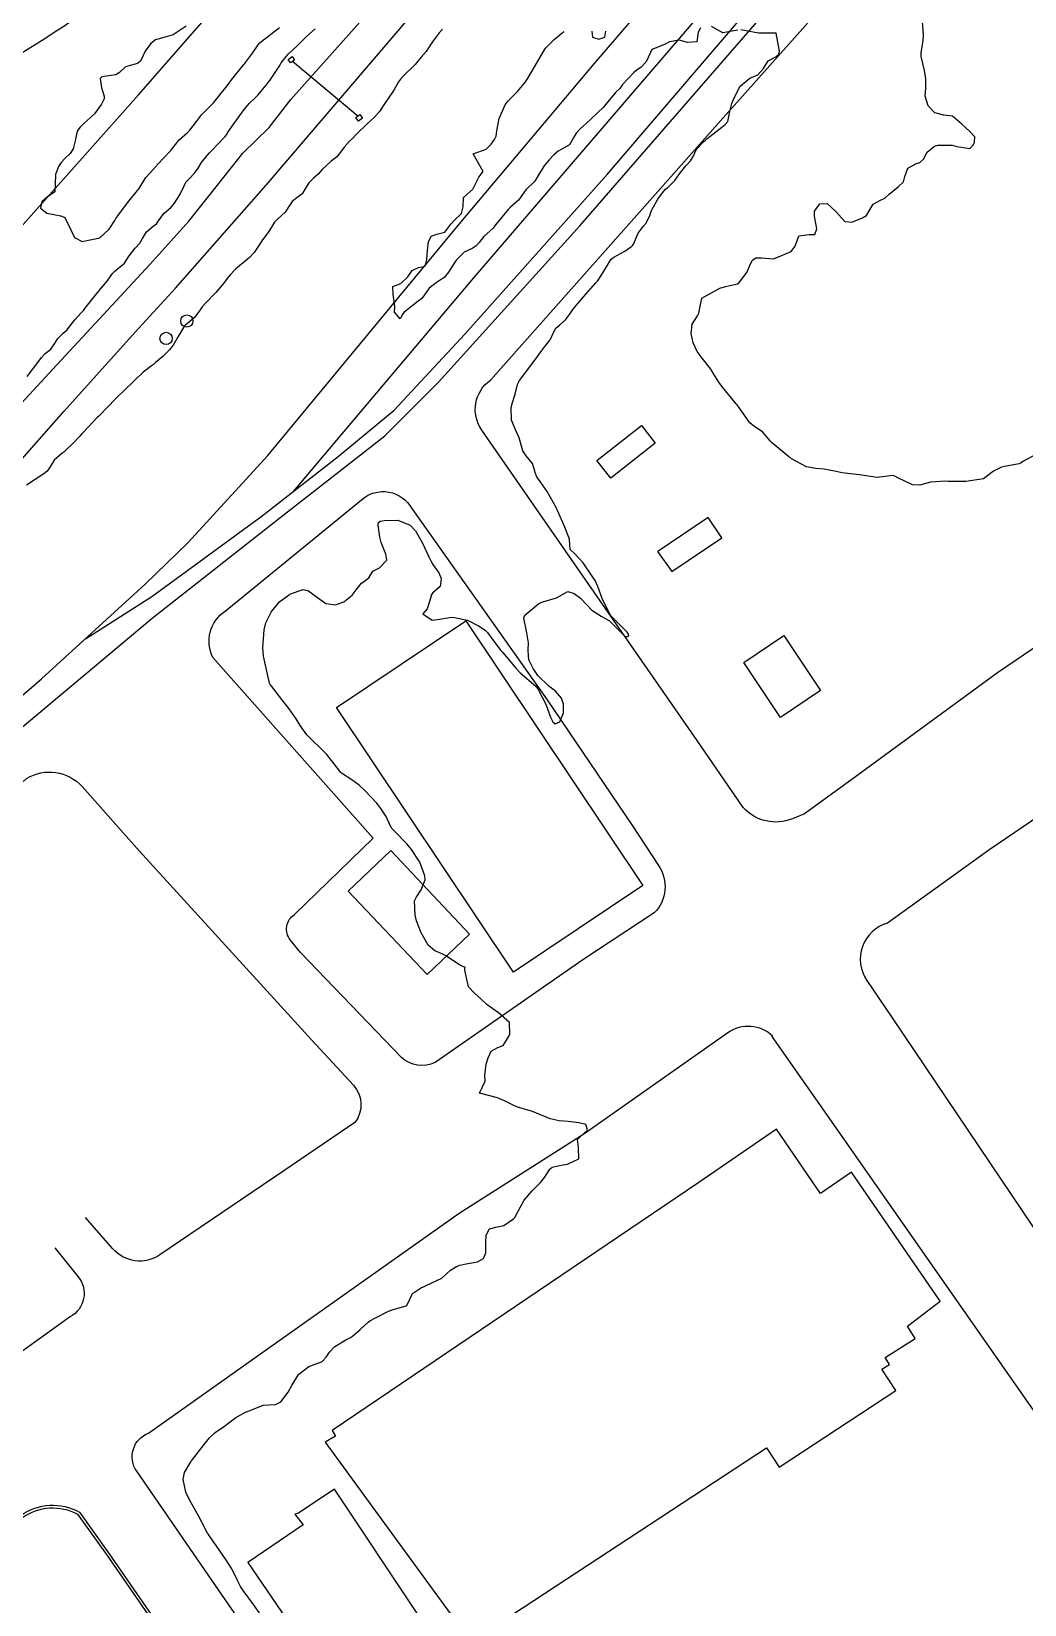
# Model space of a CAD drawing. Header units: metres. Extents: x 307586 to 320046, y 7427249 to 7434250.
# Drawn here: x 313393.6 to 313505.6, y 7432325.3 to 7432502.9 of the extents above; entities that cross this region are included whole.
import ezdxf

# ---------------------------------------------------------------- set-up
doc = ezdxf.new("R2010")
doc.units = ezdxf.units.M
doc.header["$MEASUREMENT"] = 0
for name, color, linetype in [('Area Verde e Lazer', 45, 'Continuous'), ('Curvas de Nivel 1m', 11, 'Continuous'), ('Curvas de Nivel 5m', 15, 'Continuous'), ('Divisa', 42, 'FENCELINE2'), ('Edificações', 30, 'Continuous'), ('Linha Férrea', 20, 'Continuous'), ('Linha Férrea em construção', 201, 'Continuous'), ('Portico', 45, 'Continuous'), ('Postes', 20, 'Continuous'), ('Vias Primárias', 230, 'Continuous')]:
    doc.layers.add(name, color=color, linetype=linetype)
doc.linetypes.add('FENCELINE2', pattern='A,0.25,-0.1,[132,ltypeshp.shx,S=0.1,R=0,X=-0.1,Y=0],-0.1,1', length=1.45)

msp = doc.modelspace()

# ---------------------------------------------------------------- linework, layer by layer
at = {"layer": 'Area Verde e Lazer'}
msp.add_lwpolyline([(313371.99, 7432320.48), (313386.52, 7432330.83), (313392.58, 7432335.15, -0.286888), (313398.8, 7432335.53), (313402.13, 7432330.88), (313411.4, 7432317.47)], format="xyb", dxfattribs=at)
msp.add_lwpolyline([(313371.99, 7432320.48), (313386.52, 7432330.83), (313392.58, 7432335.15, -0.286888), (313398.8, 7432335.53), (313402.13, 7432330.88), (313411.4, 7432317.47)], format="xyb", dxfattribs=at)
at = {"layer": 'Curvas de Nivel 1m', "flags": 128}
for points, elevation in [([(313439.95, 7432503.11), (313439.59, 7432502.72), (313438.89, 7432501.82), (313438.46, 7432501.13), (313438.11, 7432500.59), (313437.56, 7432499.95), (313437.18, 7432499.51), (313436.87, 7432499.15), (313435.53, 7432497.81), (313435.22, 7432497.48), (313435, 7432497.18), (313434.46, 7432496.23), (313433.74, 7432495.19), (313433.64, 7432495.04), (313433.49, 7432494.8), (313432.84, 7432493.84), (313432.29, 7432493.2), (313431.88, 7432492.8), (313431.47, 7432492.43), (313430.23, 7432491.23), (313429.85, 7432490.83), (313429.44, 7432490.44), (313428.86, 7432489.81), (313428.46, 7432489.25), (313427.99, 7432488.68), (313427.41, 7432488.21), (313426.39, 7432487.28), (313425.92, 7432486.75), (313425.39, 7432486.32), (313424.88, 7432485.8), (313424.57, 7432485.3), (313424.11, 7432484.56), (313423.36, 7432483.96), (313423, 7432483.67), (313422.76, 7432483.32), (313422.2, 7432482.47), (313421.34, 7432481.68), (313421.02, 7432481.33), (313420.37, 7432480.29), (313419.64, 7432479.35), (313419.3, 7432478.82), (313418.73, 7432477.92), (313418.2, 7432477.37), (313417.7, 7432476.95), (313417.27, 7432476.6), (313416.61, 7432476.04), (313416.02, 7432475.39), (313415.68, 7432474.97), (313415.24, 7432474.41), (313414.39, 7432473.41), (313413.22, 7432472.21), (313412.86, 7432471.79), (313412.64, 7432471.44), (313412.03, 7432470.62), (313411.19, 7432469.92), (313410.93, 7432469.71), (313410.74, 7432469.46), (313410.14, 7432468.43), (313409.57, 7432467.47), (313409.4, 7432467.24), (313409.15, 7432466.95), (313408.43, 7432466.2), (313407.6, 7432465.5), (313407.34, 7432465.29), (313407.13, 7432465.14), (313406.21, 7432464.42), (313405.27, 7432463.52), (313405.19, 7432463.44), (313405.11, 7432463.38), (313403.23, 7432461.55), (313403.16, 7432461.48), (313403.09, 7432461.41), (313402.17, 7432460.46), (313401.31, 7432459.57), (313401.19, 7432459.44), (313401.06, 7432459.32), (313399.41, 7432457.59), (313399.23, 7432457.4), (313399.04, 7432457.19), (313398.25, 7432456.38), (313397.47, 7432455.62), (313397.23, 7432455.4), (313397.01, 7432455.23), (313396.14, 7432454.49), (313395.62, 7432453.63), (313395.37, 7432453.26), (313394.99, 7432452.94), (313393.05, 7432451.67)], 724), ([(313393.12, 7432463.93), (313394.44, 7432465.65), (313394.72, 7432466.06), (313395.15, 7432466.54), (313395.79, 7432467), (313396.2, 7432467.63), (313396.57, 7432468.22), (313397.17, 7432468.81), (313397.61, 7432469.19), (313397.93, 7432469.61), (313398.48, 7432470.32), (313399.21, 7432471.11), (313399.45, 7432471.36), (313399.63, 7432471.59), (313400.95, 7432473.3), (313401.18, 7432473.57), (313401.23, 7432473.62), (313402.14, 7432474.67), (313402.75, 7432475.55), (313402.98, 7432475.83), (313403.26, 7432476.05), (313404.08, 7432476.73), (313404.62, 7432477.53), (313405.29, 7432478.41), (313405.83, 7432478.98), (313406.12, 7432479.51), (313406.58, 7432480.25), (313407.32, 7432480.89), (313407.68, 7432481.14), (313407.92, 7432481.49), (313408.51, 7432482.32), (313409.35, 7432483.05), (313409.74, 7432483.47), (313410.34, 7432484.44), (313410.81, 7432485.46), (313411, 7432485.84), (313411.38, 7432486.25), (313411.98, 7432486.86), (313412.38, 7432487.44), (313412.77, 7432488.08), (313413.42, 7432488.87), (313413.69, 7432489.16), (313413.94, 7432489.42), (313414.66, 7432490.19), (313415.45, 7432491), (313415.62, 7432491.24), (313415.72, 7432491.41), (313416.25, 7432492.18), (313417.11, 7432493.39), (313417.48, 7432493.91), (313418.14, 7432494.72), (313418.81, 7432495.37), (313419.15, 7432495.71), (313419.5, 7432496.13), (313420.07, 7432496.8), (313420.49, 7432497.35), (313421.54, 7432498.92), (313421.69, 7432499.18), (313421.77, 7432499.33), (313422.55, 7432500.32), (313423.57, 7432501.25), (313423.6, 7432501.28), (313423.64, 7432501.31), (313424.6, 7432502.28), (313425.59, 7432503.16)], 724), ([(313411.05, 7432503.46), (313409.58, 7432502.5), (313408.8, 7432502.27), (313407.58, 7432501.93), (313407.04, 7432501.51), (313406.43, 7432500.64), (313405.9, 7432499.52), (313405.54, 7432499.24), (313404.21, 7432498.87), (313403.53, 7432498.25), (313403.1, 7432497.98), (313401.52, 7432497.75), (313401.35, 7432497.57), (313401.51, 7432496.52), (313401.8, 7432495.57), (313401.79, 7432495.27), (313401.48, 7432494.65), (313400.69, 7432493.58), (313399.46, 7432492.43), (313399.03, 7432492.04), (313398.74, 7432491.61), (313398.51, 7432490.53), (313398.29, 7432489.61), (313397.94, 7432489.09), (313397.41, 7432488.56), (313396.95, 7432488.08), (313396.63, 7432487.63), (313396.29, 7432486.73), (313396.27, 7432485.63), (313396.23, 7432484.77), (313395.36, 7432484.15), (313394.78, 7432483.65), (313394.61, 7432482.92), (313395.34, 7432482.36), (313396.91, 7432482.06), (313397.34, 7432481.86), (313397.48, 7432481.62), (313397.61, 7432481.33), (313398.43, 7432479.61), (313399.3, 7432479.18), (313401.3, 7432479.57), (313402.34, 7432480.54), (313403.01, 7432481.55), (313403.12, 7432481.77), (313403.34, 7432482.07), (313404.41, 7432483.53), (313405.36, 7432484.69), (313405.75, 7432485.13), (313405.97, 7432485.51), (313406.51, 7432486.39), (313407.4, 7432487.36), (313407.47, 7432487.43), (313407.52, 7432487.5), (313408.41, 7432488.49), (313409.34, 7432489.48), (313409.37, 7432489.53), (313409.42, 7432489.6), (313410.27, 7432490.64), (313411.2, 7432491.45), (313411.46, 7432491.71), (313412.21, 7432492.7), (313412.79, 7432493.44), (313413.1, 7432493.81), (313413.48, 7432494.17), (313414.11, 7432494.8), (313414.62, 7432495.42), (313415, 7432495.92), (313415.51, 7432496.56), (313415.88, 7432497.05), (313416.14, 7432497.4), (313417.54, 7432499.13), (313417.66, 7432499.26), (313417.75, 7432499.38), (313418.52, 7432500.41), (313419.17, 7432501.36), (313419.34, 7432501.6), (313419.58, 7432501.77), (313421.59, 7432503.33)], 723), ([(313419.44, 7432324.2), (313418.63, 7432325.34), (313417.48, 7432326.92), (313417.19, 7432327.36), (313416.87, 7432327.98), (313416.18, 7432329.37), (313415.52, 7432330.41), (313414.85, 7432331.39), (313413.55, 7432333.25), (313413.49, 7432333.34), (313413.46, 7432333.4), (313412.8, 7432334.64), (313412.39, 7432335.42), (313411.59, 7432336.82), (313411.27, 7432337.43), (313411.02, 7432338.02), (313410.71, 7432339.44), (313410.84, 7432340.23), (313411.56, 7432341.43), (313411.6, 7432341.48), (313411.65, 7432341.56), (313413.08, 7432343.41), (313413.68, 7432344.15), (313414.33, 7432344.75), (313415.25, 7432345.38), (313415.5, 7432345.58), (313415.7, 7432345.74), (313416.65, 7432346.43), (313417.72, 7432347.03), (313417.95, 7432347.13), (313418.53, 7432347.35), (313419.73, 7432347.82), (313421.12, 7432347.92), (313421.73, 7432348.19), (313422.56, 7432349.3), (313422.98, 7432350.06), (313423.72, 7432351.28), (313423.77, 7432351.34), (313424.87, 7432352.19), (313425.79, 7432352.53), (313426.33, 7432352.71), (313426.84, 7432353.25), (313427.22, 7432353.82), (313427.8, 7432354.44), (313429.06, 7432355.22), (313429.57, 7432355.46), (313429.82, 7432355.63), (313430.67, 7432356.36), (313431.56, 7432357.19), (313431.72, 7432357.32), (313431.84, 7432357.39), (313432.31, 7432357.64), (313433.86, 7432358.44), (313434.38, 7432358.63), (313435.86, 7432359.05), (313435.93, 7432359.07), (313435.98, 7432359.14), (313436.59, 7432360.42), (313437.58, 7432361.12), (313437.81, 7432361.2), (313437.89, 7432361.24), (313438.13, 7432361.35), (313439.9, 7432362.17), (313440.38, 7432362.61), (313440.85, 7432363.08), (313441.52, 7432363.47), (313441.92, 7432363.62), (313442.63, 7432363.77), (313443.92, 7432364), (313444.58, 7432364.38), (313444.83, 7432365.03), (313444.84, 7432366.14), (313444.89, 7432367.03), (313445.27, 7432367.72), (313445.97, 7432367.91), (313446.88, 7432368.11), (313447.98, 7432368.86), (313448.11, 7432369), (313448.77, 7432370.22), (313449.17, 7432370.98), (313450.02, 7432372), (313450.53, 7432372.46), (313451, 7432372.96), (313451.46, 7432373.53), (313452.06, 7432374.45), (313452.32, 7432374.69), (313453.36, 7432374.93), (313454.06, 7432375.02), (313455.34, 7432375.64), (313455.31, 7432376.91), (313455.17, 7432377.83), (313456.1, 7432378.68), (313456.25, 7432378.75), (313456.32, 7432378.9), (313456.11, 7432379.49), (313455.33, 7432379.7), (313454.12, 7432379.86), (313453.12, 7432379.94), (313452.12, 7432380.14), (313450.13, 7432380.97), (313448.56, 7432381.41), (313448.14, 7432381.58), (313446.97, 7432382.18), (313446.15, 7432382.52), (313444.15, 7432383.04), (313444.79, 7432384.41), (313444.75, 7432385.03), (313444.89, 7432386.33), (313445.1, 7432387.03), (313445.44, 7432387.8), (313446.21, 7432388.18), (313446.82, 7432388.41), (313447.19, 7432389.01), (313447.56, 7432389.68), (313447.53, 7432391.01), (313446.26, 7432392.11), (313445.01, 7432393.03), (313444.28, 7432393.69), (313443.55, 7432394.32), (313442.88, 7432395.06), (313442.46, 7432396.93), (313442.48, 7432397.07), (313442.5, 7432397.25), (313442.33, 7432397.32), (313441.86, 7432397.54), (313440.34, 7432398.55), (313439.98, 7432398.73), (313439.09, 7432399.11), (313438.35, 7432399.76), (313437.57, 7432401.13), (313437.01, 7432402.51), (313436.89, 7432403.14), (313436.8, 7432404.74), (313436.97, 7432405.13), (313437.57, 7432405.98), (313438, 7432407.12), (313437.98, 7432407.59), (313437.4, 7432409.13), (313436.48, 7432410.53), (313435.97, 7432411.15), (313434.51, 7432412.64), (313434.25, 7432412.9), (313434.11, 7432413.17), (313433.62, 7432414.27), (313433.02, 7432415.18), (313432.54, 7432415.76), (313431.21, 7432417.2), (313430.57, 7432417.79), (313429.74, 7432418.39), (313428.58, 7432419.16), (313428.5, 7432419.24), (313428.12, 7432419.71), (313426.9, 7432421.26), (313426.62, 7432421.57), (313424.83, 7432423.28), (313424.64, 7432423.5), (313423.91, 7432424.55), (313423.44, 7432425.3), (313422.67, 7432426.41), (313421.95, 7432427.32), (313420.7, 7432428.95), (313420.53, 7432429.17), (313420.46, 7432429.33), (313420.37, 7432429.67), (313420.01, 7432431.34), (313419.78, 7432432.38), (313419.7, 7432433.35), (313419.75, 7432434.33), (313419.83, 7432435.34), (313420.02, 7432436.11), (313420.64, 7432437.33), (313420.81, 7432437.6), (313421.6, 7432438.54), (313422.69, 7432439.31), (313422.77, 7432439.36), (313422.82, 7432439.39), (313424.23, 7432439.89), (313424.83, 7432439.74), (313425.46, 7432439.27), (313426.81, 7432438.29), (313427.9, 7432438.17), (313428.82, 7432438.48), (313429.77, 7432439.23), (313430.21, 7432439.84), (313430.84, 7432440.61), (313431.2, 7432440.86), (313431.64, 7432441.2), (313432.11, 7432441.95), (313432.86, 7432442.34), (313433.69, 7432443.18), (313433.57, 7432443.87), (313433.04, 7432445.19), (313432.9, 7432445.81), (313432.69, 7432447.19), (313432.72, 7432447.4), (313432.93, 7432447.59), (313433.43, 7432447.68), (313434.93, 7432447.72), (313436.33, 7432447.15), (313436.91, 7432446.52), (313437.69, 7432445.13), (313438.42, 7432443.58), (313438.63, 7432443.12), (313438.87, 7432442.72), (313439.53, 7432441.78), (313439.81, 7432441.11), (313439.71, 7432440.24), (313438.83, 7432439.49), (313438.68, 7432439.26), (313438.67, 7432439.12), (313438.22, 7432437.72), (313437.74, 7432437.13), (313438.79, 7432436.44), (313439.41, 7432436.5), (313440.8, 7432436.74), (313441.13, 7432436.76), (313442.79, 7432436.44), (313444.03, 7432435.8), (313444.78, 7432435.29), (313445.02, 7432435.04), (313445.84, 7432433.95), (313446.55, 7432433.02), (313446.75, 7432432.77), (313448.22, 7432431.01), (313448.73, 7432430.5), (313450.48, 7432428.97), (313450.58, 7432428.85), (313450.7, 7432428.68), (313451.63, 7432426.96), (313452.15, 7432425.47), (313452.4, 7432424.95), (313452.65, 7432424.73), (313453.21, 7432424.94), (313453.62, 7432425.98), (313453.62, 7432426.94), (313453.39, 7432427.64), (313452.7, 7432428.43), (313451.94, 7432428.96), (313450.72, 7432430.17), (313450.19, 7432430.98), (313449.71, 7432431.95), (313449.61, 7432432.99), (313449.65, 7432433.88), (313449.47, 7432434.99), (313449.13, 7432436.66), (313449.25, 7432436.99), (313450.82, 7432438.31), (313451.28, 7432438.51), (313452.82, 7432438.95), (313454.11, 7432439.65), (313454.83, 7432439.44), (313455.52, 7432438.91), (313456.81, 7432437.54), (313457.87, 7432436.89), (313458.8, 7432436.36), (313460.3, 7432434.86), (313460.54, 7432434.62), (313460.77, 7432434.53), (313460.98, 7432434.64), (313460.94, 7432434.85), (313460.78, 7432435.08), (313458.97, 7432436.88), (313458.9, 7432436.98), (313458.81, 7432437.18), (313457.97, 7432438.89), (313457.49, 7432440.24), (313457.17, 7432440.9), (313456.86, 7432441.38), (313455.81, 7432442.91), (313454.88, 7432443.93), (313454.37, 7432444.41), (313454.34, 7432444.93), (313454.28, 7432445.55), (313453.77, 7432446.94), (313452.94, 7432448.8), (313452.86, 7432448.95), (313452.77, 7432449.13), (313451.75, 7432450.96), (313450.98, 7432452.08), (313450.61, 7432452.6), (313450.46, 7432452.98), (313450.11, 7432454.09), (313449.38, 7432454.99), (313449.02, 7432455.55), (313448.59, 7432457), (313448.23, 7432457.83), (313447.76, 7432459.01), (313447.69, 7432460.41), (313447.86, 7432461.01), (313448.16, 7432461.95), (313448.41, 7432463.01), (313448.65, 7432463.48), (313449.12, 7432464.12), (313449.78, 7432464.99), (313450.37, 7432465.76), (313451.16, 7432466.85), (313451.21, 7432466.92), (313451.25, 7432466.97), (313452.09, 7432468.05), (313452.52, 7432468.96), (313452.75, 7432469.39), (313453.2, 7432469.77), (313453.84, 7432470.31), (313454.3, 7432470.94), (313454.65, 7432471.5), (313455.23, 7432472.18), (313455.86, 7432472.92), (313457.25, 7432474.5), (313457.45, 7432474.7), (313457.59, 7432474.9), (313458.23, 7432475.93), (313458.8, 7432476.88), (313458.99, 7432477.18), (313459.29, 7432477.39), (313460.51, 7432478.08), (313461.3, 7432478.63), (313461.42, 7432478.73), (313461.5, 7432478.85), (313462.04, 7432480.12), (313462.61, 7432480.84), (313462.94, 7432481.24), (313463.35, 7432482.08), (313463.53, 7432482.65), (313463.6, 7432482.83), (313464.24, 7432483.95), (313464.9, 7432484.81), (313465.13, 7432485.06), (313465.38, 7432485.26), (313466.15, 7432486.04), (313466.71, 7432486.79), (313467.41, 7432487.69), (313467.92, 7432488.27), (313468.23, 7432488.77), (313468.61, 7432489.59), (313469.45, 7432490.43), (313469.62, 7432490.59), (313469.79, 7432490.75), (313471.47, 7432492.06), (313471.85, 7432492.35), (313472.13, 7432492.72), (313472.37, 7432493.84), (313472.61, 7432494.72), (313472.86, 7432495.36), (313473.52, 7432496.71), (313474.64, 7432497.59), (313475.54, 7432497.96), (313476.16, 7432498.68), (313476.69, 7432499.54), (313477.56, 7432500.02), (313477.9, 7432500.32), (313477.98, 7432500.66), (313477.59, 7432502.66), (313475.59, 7432502.69), (313473.6, 7432503.04)], 724), ([(313469.07, 7432503.29), (313468.81, 7432502.77), (313468.65, 7432501.7), (313467.58, 7432501.64), (313466.66, 7432501.87), (313465.58, 7432501.71), (313465.01, 7432501.39), (313463.57, 7432500.83), (313462.95, 7432499.44), (313462.38, 7432498.84), (313461.89, 7432498.5), (313461.54, 7432498.22), (313460.28, 7432496.87), (313459.95, 7432496.44), (313459.51, 7432496), (313458.99, 7432495.39), (313458.59, 7432494.89), (313458.08, 7432494.3), (313457.48, 7432493.73), (313456.6, 7432492.91), (313455.46, 7432491.84), (313455.02, 7432491.37), (313454.77, 7432490.94), (313454.29, 7432490.09), (313453.43, 7432489.58), (313453.01, 7432489.37), (313452.53, 7432488.96), (313452.01, 7432488.37), (313451.41, 7432487.7), (313450.97, 7432486.98), (313450.39, 7432485.99), (313449.37, 7432485), (313448.53, 7432483.84), (313447.63, 7432483.02), (313447.47, 7432482.9), (313447.35, 7432482.78), (313445.95, 7432481.04), (313445.69, 7432480.68), (313445.32, 7432480.35), (313444.63, 7432479.74), (313444.08, 7432479.06), (313443.73, 7432478.63), (313443.3, 7432478.37), (313442.42, 7432477.95), (313441.53, 7432477.09), (313441.43, 7432476.94), (313441.28, 7432476.7), (313440.65, 7432475.72), (313440.13, 7432475.11), (313439.25, 7432474.48), (313438.47, 7432473.9), (313437.94, 7432473.13), (313437.62, 7432472.74), (313437.23, 7432472.41), (313435.61, 7432471.16), (313435.45, 7432470.93), (313435.2, 7432470.43), (313434.56, 7432471.18), (313434.57, 7432471.82), (313434.38, 7432473.18), (313434.34, 7432474.09), (313435.25, 7432474.44), (313436.05, 7432475.16), (313436.52, 7432475.9), (313437.27, 7432476.22), (313438.01, 7432476.39), (313438.18, 7432477.13), (313438.27, 7432478.16), (313438.39, 7432479.13), (313438.67, 7432479.77), (313439.32, 7432480), (313440.21, 7432480.22), (313440.91, 7432481.1), (313441.34, 7432481.6), (313442.09, 7432482.33), (313442.28, 7432483.08), (313442.33, 7432484.12), (313443.37, 7432485.07), (313444.05, 7432486.41), (313444.53, 7432487.06), (313443.42, 7432489.07), (313444.89, 7432489.6), (313445.44, 7432490.13), (313445.81, 7432490.68), (313446.01, 7432491.04), (313446.07, 7432491.65), (313446.35, 7432493.04), (313447.04, 7432494.58), (313447.38, 7432495.02), (313447.43, 7432495.08), (313447.49, 7432495.15), (313448.42, 7432496.1), (313449.19, 7432497), (313449.33, 7432497.2), (313449.53, 7432497.51), (313450.41, 7432498.99), (313450.82, 7432499.72), (313451.57, 7432500.97), (313452.57, 7432501.97), (313453.59, 7432502.81), (313453.67, 7432502.87)], 724), ([(313456.8, 7432502.91), (313456.89, 7432502.22), (313457.58, 7432501.99), (313458.26, 7432502.22), (313458.4, 7432502.89)], 724), ([(313473.29, 7432503.02), (313471.59, 7432502.73), (313470.29, 7432503.44)], 724)]:
    msp.add_lwpolyline(points, dxfattribs=dict(at, elevation=elevation))
at = {"layer": 'Curvas de Nivel 5m', "elevation": 725, "flags": 128}
msp.add_lwpolyline([(313507.03, 7432455.2), (313505.42, 7432454.32), (313505.19, 7432454.16), (313505.02, 7432454.06), (313503.56, 7432453.8), (313503.01, 7432453.68), (313502.13, 7432453.23), (313500.99, 7432452.37), (313498.99, 7432452.07), (313497.34, 7432452.06), (313496.99, 7432452.09), (313496.68, 7432452.11), (313494.99, 7432451.99), (313493.79, 7432451.66), (313492.99, 7432451.71), (313491.31, 7432452.49), (313491, 7432452.67), (313490.74, 7432452.75), (313488.99, 7432452.52), (313487, 7432452.83), (313486.67, 7432452.87), (313485, 7432453.07), (313484.38, 7432453.2), (313483.01, 7432453.48), (313482.07, 7432453.53), (313481.01, 7432453.73), (313479.34, 7432454.64), (313479.16, 7432454.77), (313479.03, 7432454.87), (313477.89, 7432455.8), (313477.04, 7432456.53), (313476.97, 7432456.59), (313476.92, 7432456.66), (313476.07, 7432457.69), (313475.06, 7432458.33), (313474.63, 7432458.69), (313473.45, 7432460.34), (313473.2, 7432460.71), (313473.09, 7432460.85), (313471.53, 7432462.73), (313471.12, 7432463.3), (313470.57, 7432464.18), (313470.21, 7432464.74), (313469.15, 7432466.16), (313468.69, 7432466.76), (313468.23, 7432467.71), (313468, 7432468.77), (313468.12, 7432469.85), (313468.71, 7432470.76), (313468.89, 7432471.09), (313469.23, 7432472.76), (313471.24, 7432473.9), (313471.88, 7432474.1), (313473.25, 7432474.39), (313473.43, 7432474.53), (313473.58, 7432474.71), (313474.29, 7432475.68), (313474.74, 7432476.7), (313474.92, 7432477.06), (313475.29, 7432477.31), (313475.94, 7432477.33), (313477.29, 7432477.2), (313478.31, 7432477.63), (313479.3, 7432478.05), (313479.75, 7432478.63), (313480.15, 7432479.8), (313481.32, 7432479.94), (313481.95, 7432479.97), (313482.19, 7432480.6), (313481.93, 7432482.02), (313481.94, 7432482.6), (313482.53, 7432483.43), (313483.36, 7432483.44), (313484.3, 7432482.58), (313485.34, 7432481.42), (313486.14, 7432481.36), (313487.35, 7432481.85), (313487.79, 7432482.1), (313488.05, 7432482.53), (313488.53, 7432483.36), (313489.37, 7432483.82), (313489.84, 7432484.05), (313490.33, 7432484.51), (313491.39, 7432485.38), (313491.97, 7432485.91), (313492.12, 7432486.48), (313492.46, 7432487.43), (313493.42, 7432487.95), (313493.81, 7432488.08), (313494.23, 7432488.46), (313494.65, 7432489.24), (313495.44, 7432489.92), (313495.85, 7432490.04), (313497.45, 7432490.02), (313497.98, 7432489.88), (313499.44, 7432489.67), (313499.81, 7432490.03), (313499.97, 7432490.39), (313500.02, 7432490.96), (313499.46, 7432491.57), (313498.55, 7432492.41), (313497.49, 7432493.31), (313496.52, 7432493.41), (313495.49, 7432493.68), (313494.73, 7432494.46), (313494.41, 7432495.56), (313494.47, 7432496.46), (313494.48, 7432497.52), (313494.34, 7432498.46), (313493.97, 7432500.06), (313493.95, 7432500.47), (313494.19, 7432501.86), (313494.22, 7432502.46), (313494.09, 7432503.99)], dxfattribs=at)
at = {"layer": 'Divisa'}
msp.add_lwpolyline([(313043, 7432215.34), (313092.76, 7432249.18), (313114.62, 7432263.85), (313161.59, 7432296.4), (313199.2, 7432322.3), (313236.08, 7432348.51), (313270.54, 7432372.9), (313312.95, 7432405.21), (313340.98, 7432429.1), (313354.78, 7432443.06), (313372.34, 7432460.82), (313388.36, 7432476.29), (313405.65, 7432495.73), (313418.64, 7432510.59)], dxfattribs=at)
at = {"layer": 'Edificações'}
for points in [[(313462.39, 7432458.38), (313463.95, 7432456.4), (313458.96, 7432452.45), (313457.38, 7432454.45), (313462.39, 7432458.38)], [(313464.21, 7432444.19), (313465.81, 7432441.93), (313471.48, 7432445.73), (313469.93, 7432448.02), (313464.24, 7432444.19)], [(313427.99, 7432426.58), (313442.59, 7432436.35), (313462.56, 7432406.47), (313447.96, 7432396.71)], [(313473.94, 7432431.66), (313478.45, 7432434.68), (313482.61, 7432428.47), (313478.09, 7432425.45)], [(313434.14, 7432410.44), (313429.3, 7432405.83), (313438.23, 7432396.45), (313442.99, 7432400.98)], [(313427.53, 7432344.99), (313427.9, 7432344.34), (313426.72, 7432343.65), (313443.14, 7432321.11), (313476.51, 7432343.03), (313477.94, 7432340.85), (313491.09, 7432349.49), (313489.53, 7432351.88), (313490.39, 7432352.43), (313489.89, 7432353.22), (313493.27, 7432355.36), (313492.4, 7432356.74), (313496.08, 7432359.56), (313486.09, 7432374.12), (313482.61, 7432371.73), (313477.63, 7432378.99), (313468.86, 7432372.97), (313427.53, 7432344.99)], [(313446.72, 7432309.87), (313427.76, 7432338.36), (313423.63, 7432335.62), (313423.63, 7432335.62), (313423.3, 7432335.52), (313424.26, 7432334.32), (313417.99, 7432330.06), (313436.56, 7432302.83), (313446.72, 7432309.87)]]:
    msp.add_lwpolyline(points, close=True, dxfattribs=at)
at = {"layer": 'Linha Férrea'}
for points in [[(313159.55, 7432250.99), (313180.93, 7432265.46), (313200.14, 7432278.91), (313226.73, 7432297.17), (313255.26, 7432316.9), (313291.45, 7432342.73), (313314.18, 7432359.07), (313323.69, 7432366.58), (313342.43, 7432383.05), (313369.54, 7432407.75), (313382.18, 7432418.98), (313394.74, 7432429.79), (313406.43, 7432440.49), (313411.28, 7432445.19), (313420.25, 7432455.02), (313442.08, 7432481.4), (313457.05, 7432499.23), (313482.57, 7432528.9), (313514.37, 7432566.53), (313535.05, 7432591.5)], [(313389.17, 7432450.85), (313397.23, 7432459.97), (313405.3, 7432468.94), (313409.84, 7432473.9), (313420.08, 7432485.51), (313443.38, 7432512.83)], [(313389.78, 7432458.05), (313396.01, 7432464.77), (313401.73, 7432470.93), (313406.94, 7432476.55), (313411.33, 7432481.44), (313414.56, 7432485.51), (313417.44, 7432489.14), (313420.41, 7432492.04), (313422.86, 7432495.18), (313430.93, 7432504.26)]]:
    msp.add_lwpolyline(points, dxfattribs=at)
at = {"layer": 'Linha Férrea em construção'}
for points in [[(313423.15, 7432450.96), (313443.5, 7432475.06), (313475.85, 7432512.81), (313509.43, 7432552.59), (313533.73, 7432581.55), (313544.9, 7432596.51)], [(313399.68, 7432434.31), (313407.16, 7432439.1), (313419.47, 7432448.1), (313428.2, 7432454.89), (313434.51, 7432460.14), (313442.47, 7432468.69), (313458.55, 7432486.74), (313483.19, 7432515.58), (313509.04, 7432546.38), (313532.63, 7432574.33), (313535.22, 7432577.42)]]:
    msp.add_lwpolyline(points, dxfattribs=at)
at = {"layer": 'Portico'}
for points in [[(313423.28, 7432499.64), (313422.83, 7432499.31), (313422.54, 7432499.7), (313422.99, 7432500.03)], [(313430.93, 7432493.09), (313430.48, 7432492.76), (313430.2, 7432493.15), (313430.64, 7432493.48)]]:
    msp.add_lwpolyline(points, close=True, dxfattribs=at)
msp.add_lwpolyline([(313430.42, 7432493.31), (313423.05, 7432499.47)], dxfattribs=at)
at = {"layer": 'Postes'}
for centre in [(313411.12, 7432470.19), (313408.78, 7432468.22)]:
    msp.add_circle(centre, 0.694, dxfattribs=at)
at = {"layer": 'Vias Primárias'}
for points in [[(313369.02, 7432488.95, 0.026832), (313385.04, 7432496.25, 0.078824), (313418.05, 7432520.73), (313429.73, 7432532.68), (313440.98, 7432545.79), (313464.02, 7432573.77), (313483.77, 7432598.59), (313484.12, 7432599.01), (313485.66, 7432601.07), (313504.54, 7432625.21)], [(313369.02, 7432488.95, 0.026832), (313385.04, 7432496.25, 0.078824), (313418.05, 7432520.73), (313429.73, 7432532.68), (313440.98, 7432545.79), (313464.02, 7432573.77), (313483.77, 7432598.59), (313484.12, 7432599.01), (313485.66, 7432601.07), (313504.54, 7432625.21)], [(313216.49, 7432484.58), (313252.02, 7432484.39), (313293.7, 7432485.04), (313315.14, 7432485.21, 0.0566), (313345.57, 7432488.91, 0.061756), (313381.81, 7432502.45, 0.064436), (313413.46, 7432525.24)], [(313216.49, 7432484.58), (313252.02, 7432484.39), (313293.7, 7432485.04), (313315.14, 7432485.21, 0.0566), (313345.57, 7432488.91, 0.061756), (313381.81, 7432502.45, 0.064436), (313413.46, 7432525.24)], [(313396.23, 7432365.58), (313398.87, 7432362.3, -0.466696), (313397.99, 7432357.82), (313390.46, 7432352.43), (313385.49, 7432349.03), (313379, 7432344.65, -0.378965), (313375.65, 7432345.09), (313372.22, 7432348.74), (313364.42, 7432356.98), (313350.85, 7432376.29, -0.280328), (313352.36, 7432381.73), (313352.36, 7432381.73), (313352.36, 7432381.73), (313354.32, 7432383.49), (313377.71, 7432404.37), (313393.04, 7432418.55, -0.36487), (313399.31, 7432417.64), (313405.74, 7432410.39), (313425.21, 7432389.02), (313429.91, 7432383.93, -0.369281), (313430.07, 7432379.74)], [(313396.23, 7432365.58), (313398.87, 7432362.3, -0.466696), (313397.99, 7432357.82), (313390.46, 7432352.43), (313385.49, 7432349.03), (313379, 7432344.65, -0.378965), (313375.65, 7432345.09), (313372.22, 7432348.74), (313364.42, 7432356.98), (313350.85, 7432376.29, -0.280328), (313352.36, 7432381.73), (313352.36, 7432381.73), (313352.36, 7432381.73), (313354.32, 7432383.49), (313377.71, 7432404.37), (313393.04, 7432418.55, -0.36487), (313399.31, 7432417.64), (313405.74, 7432410.39), (313425.21, 7432389.02), (313429.91, 7432383.93, -0.369281), (313430.07, 7432379.74)], [(313430.07, 7432379.74), (313422.17, 7432374.37), (313418.57, 7432371.92), (313408.07, 7432364.79, -0.382406), (313402.74, 7432365.51), (313399.68, 7432369)], [(313430.07, 7432379.74), (313422.17, 7432374.37), (313418.57, 7432371.92), (313408.07, 7432364.79, -0.382406), (313402.74, 7432365.51), (313399.68, 7432369)], [(313371.84, 7432320.74), (313386.34, 7432331.08), (313392.41, 7432335.4, -0.289939), (313399, 7432335.76), (313402.37, 7432331.06), (313411.65, 7432317.64)], [(313371.84, 7432320.74), (313386.34, 7432331.08), (313392.41, 7432335.4, -0.289939), (313399, 7432335.76), (313402.37, 7432331.06), (313411.65, 7432317.64)]]:
    msp.add_lwpolyline(points, format="xyb", dxfattribs=at)
for points in [[(313506.66, 7432534.89), (313507.6, 7432535.59, -0.377991), (313511.91, 7432535.41), (313547.6, 7432482.63), (313555.58, 7432470.84, -0.462944), (313554.36, 7432466.47), (313537.39, 7432454.11), (313515.24, 7432439.08), (313502.56, 7432430.48), (313492.59, 7432423.19), (313486.12, 7432418.46), (313480.81, 7432414.58), (313479.44, 7432414.01, -0.317859), (313473.89, 7432415.28), (313468.69, 7432422.83), (313457.76, 7432438.59), (313444.39, 7432457.88, -0.409535), (313445.36, 7432463.52), (313471.32, 7432492.77), (313483.68, 7432506.7)], [(313506.66, 7432534.89), (313507.6, 7432535.59, -0.377991), (313511.91, 7432535.41), (313547.6, 7432482.63), (313555.58, 7432470.84, -0.462944), (313554.36, 7432466.47), (313537.39, 7432454.11), (313515.24, 7432439.08), (313502.56, 7432430.48), (313492.59, 7432423.19), (313486.12, 7432418.46), (313480.81, 7432414.58), (313479.44, 7432414.01, -0.317859), (313473.89, 7432415.28), (313468.69, 7432422.83), (313457.76, 7432438.59), (313444.39, 7432457.88, -0.409535), (313445.36, 7432463.52), (313471.32, 7432492.77), (313483.68, 7432506.7)], [(313430.82, 7432450.02), (313430.82, 7432450.02, -0.477502), (313436.5, 7432449.03), (313451.76, 7432427.45), (313461.39, 7432413.22), (313464.32, 7432408.74, -0.362339), (313463.85, 7432403.38), (313455.8, 7432398.11), (313439.13, 7432386.52, -0.310754), (313435.33, 7432387.07), (313423.93, 7432398.93), (313422.79, 7432400.36, -0.444822), (313423.25, 7432403.19), (313432.12, 7432411.81), (313414.06, 7432432.2, -0.375504), (313415.44, 7432437.46)], [(313430.82, 7432450.02), (313430.82, 7432450.02, -0.477502), (313436.5, 7432449.03), (313451.76, 7432427.45), (313461.39, 7432413.22), (313464.32, 7432408.74, -0.362339), (313463.85, 7432403.38), (313455.8, 7432398.11), (313439.13, 7432386.52, -0.310754), (313435.33, 7432387.07), (313423.93, 7432398.93), (313422.79, 7432400.36, -0.444822), (313423.25, 7432403.19), (313432.12, 7432411.81), (313414.06, 7432432.2, -0.375504), (313415.44, 7432437.46)], [(313490.67, 7432391.55), (313524.89, 7432340.73), (313527.86, 7432337.28, 0.55782), (313537.08, 7432335.79), (313570.7, 7432359.68, 0), (313572.53, 7432361.02, 0.282049), (313574.45, 7432365.7), (313570.52, 7432381.53), (313566.02, 7432399.68), (313558.33, 7432428.36), (313556.08, 7432436.74), (313555.53, 7432438.8, 0.570967), (313544.82, 7432441.77), (313528.59, 7432428.83), (313501.6, 7432410.45), (313490.16, 7432402.23, 0.512935), (313487.83, 7432395.76)], [(313490.67, 7432391.55), (313524.89, 7432340.73), (313527.86, 7432337.28, 0.55782), (313537.08, 7432335.79), (313570.7, 7432359.68, 0), (313572.53, 7432361.02, 0.282049), (313574.45, 7432365.7), (313570.52, 7432381.53), (313566.02, 7432399.68), (313558.33, 7432428.36), (313556.08, 7432436.74), (313555.53, 7432438.8, 0.570967), (313544.82, 7432441.77), (313528.59, 7432428.83), (313501.6, 7432410.45), (313490.16, 7432402.23, 0.512935), (313487.83, 7432395.76)], [(313483.79, 7432379.88), (313514.11, 7432336.49), (313514.11, 7432336.49), (313514.11, 7432336.49), (313519.11, 7432329.35, -0.412225), (313517.74, 7432321.51), (313505.55, 7432313.42), (313489.93, 7432301.92), (313458.52, 7432281.34), (313454.74, 7432278.9), (313452.81, 7432277.68, -0.435993), (313447.38, 7432279.58), (313434.05, 7432298.92), (313413.93, 7432328.09), (313405.46, 7432340.38, -0.486718), (313406.8, 7432344.68), (313417.78, 7432352.44), (313441.85, 7432369.49), (313455.9, 7432378.44), (313472.16, 7432389.89, -0.359132), (313477.19, 7432389.51), (313477.1, 7432389.45)], [(313483.79, 7432379.88), (313514.11, 7432336.49), (313514.11, 7432336.49), (313514.11, 7432336.49), (313519.11, 7432329.35, -0.412225), (313517.74, 7432321.51), (313505.55, 7432313.42), (313489.93, 7432301.92), (313458.52, 7432281.34), (313454.74, 7432278.9), (313452.81, 7432277.68, -0.435993), (313447.38, 7432279.58), (313434.05, 7432298.92), (313413.93, 7432328.09), (313405.46, 7432340.38, -0.486718), (313406.8, 7432344.68), (313417.78, 7432352.44), (313441.85, 7432369.49), (313455.9, 7432378.44), (313472.16, 7432389.89, -0.359132), (313477.19, 7432389.51), (313477.1, 7432389.45)]]:
    msp.add_lwpolyline(points, format="xyb", close=True, dxfattribs=at)
msp.add_lwpolyline([(313211.59, 7432281.15), (313225.48, 7432293.98), (313249.39, 7432310.4), (313295.95, 7432343.08), (313331.27, 7432368.2), (313344.38, 7432381.22), (313358.57, 7432394.32), (313384.15, 7432417.37), (313407.22, 7432436.66), (313421.6, 7432447.97), (313433.45, 7432457.22), (313439.5, 7432463.29), (313455.44, 7432480.94), (313486.9, 7432517.14)], dxfattribs=at)
msp.add_lwpolyline([(313211.59, 7432281.15), (313225.48, 7432293.98), (313249.39, 7432310.4), (313295.95, 7432343.08), (313331.27, 7432368.2), (313344.38, 7432381.22), (313358.57, 7432394.32), (313384.15, 7432417.37), (313407.22, 7432436.66), (313421.6, 7432447.97), (313433.45, 7432457.22), (313439.5, 7432463.29), (313455.44, 7432480.94), (313486.9, 7432517.14)], dxfattribs=at)

doc.saveas('drawing.dxf')
